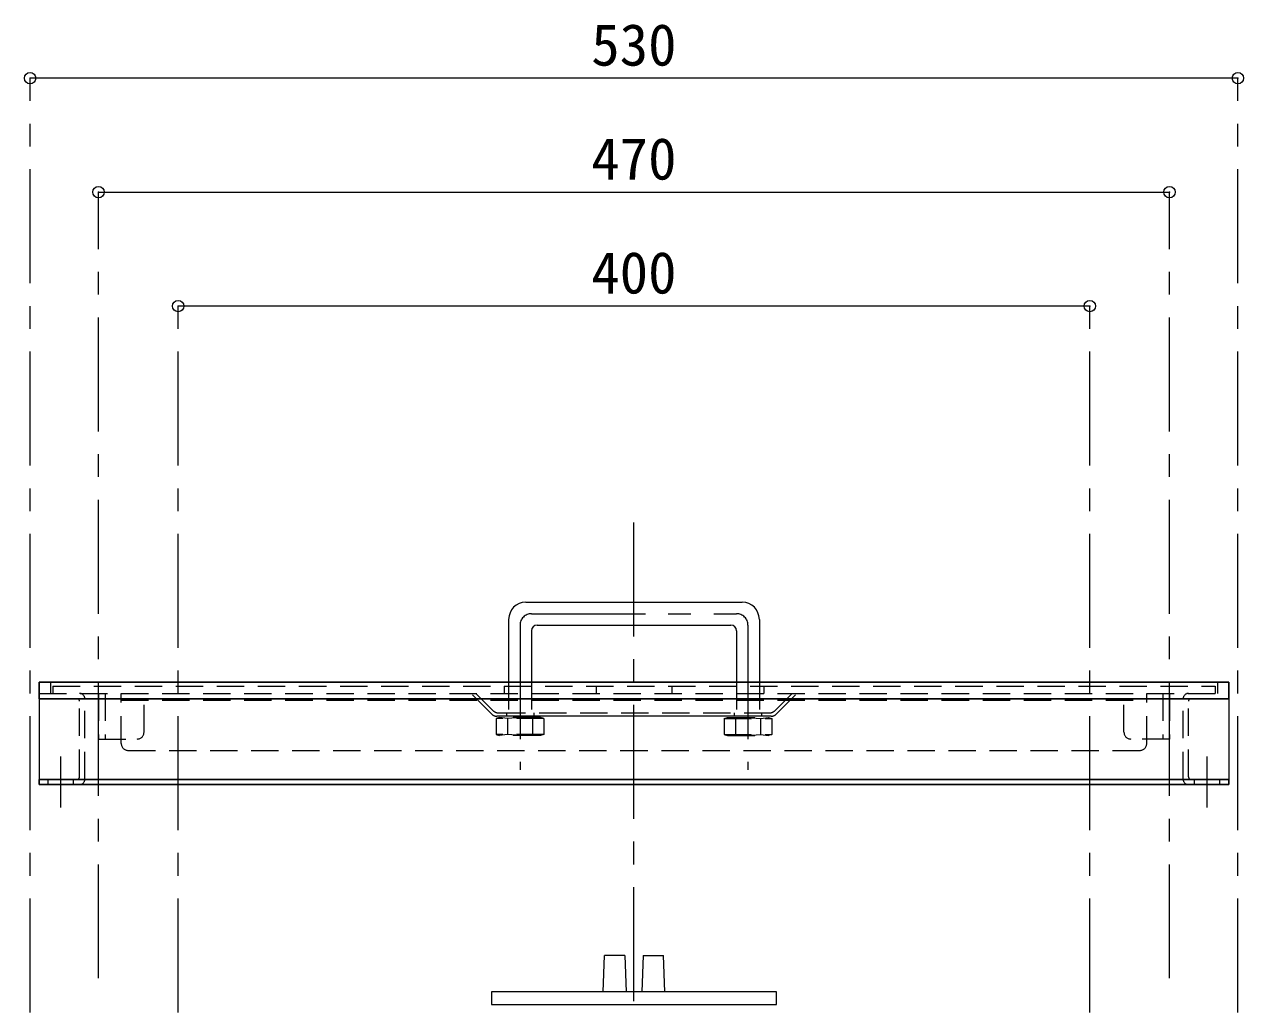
# Model space of a CAD drawing. Units: millimetres at full size, sheet at 1:10; details may follow other scales. Extents: x -2093 to 1957, y -1401 to 1409.
# Drawn here: x 240 to 775, y -573 to -142 of the extents above; entities that cross this region are included whole.
import ezdxf
from ezdxf.enums import TextEntityAlignment as Align

# ---------------------------------------------------------------- set-up
doc = ezdxf.new("R2010")
doc.units = ezdxf.units.MM
doc.header["$LTSCALE"] = 10
doc.header["$PDMODE"] = 32
doc.header["$PDSIZE"] = 5
doc.linetypes.add('CHAIN1', pattern=[8, 5, -1, 1, -1])
doc.linetypes.add('DASHED1', pattern=[1.8, 1.2, -0.6])
doc.layers.add('0-0_ﾚｲﾔ1', color=4, linetype='Continuous', lineweight=9)
doc.styles.add('ＭＳ ゴシック', font='')
doc.styles.get('ＭＳ ゴシック').set_extended_font_data('MS Gothic')

msp = doc.modelspace()

# ---------------------------------------------------------------- linework, layer by layer
at = {"layer": '0-0_ﾚｲﾔ1', "linetype": 'CHAIN1'}
for p, q in [((242.24, -575.68), (242.24, -165.68)), ((772.24, -575.68), (772.24, -165.68)), ((272.24, -560.68), (272.24, -215.68)), ((742.24, -560.68), (742.24, -215.68)), ((307.24, -575.68), (307.24, -265.68)), ((707.24, -575.68), (707.24, -265.68)), ((507.24, -1130.68), (507.24, -360.68)), ((462.24, -400.68), (552.24, -400.68)), ((457.24, -405.68), (457.24, -469.18)), ((557.24, -405.68), (557.24, -469.18)), ((255.74, -485.68), (255.74, -463.38)), ((758.74, -485.68), (758.74, -463.38))]:
    msp.add_line(p, q, dxfattribs=at)
at = {"layer": '0-0_ﾚｲﾔ1'}
for p, q in [((772.24, -165.68), (242.24, -165.68)), ((272.24, -215.68), (742.24, -215.68)), ((707.24, -265.68), (307.24, -265.68)), ((459.74, -395.68), (554.74, -395.68)), ((452.24, -403.18), (452.24, -430.68)), ((464.74, -405.68), (549.74, -405.68)), ((562.24, -403.18), (562.24, -430.68)), ((462.24, -408.18), (462.24, -430.68)), ((552.24, -408.18), (552.24, -430.68)), ((567.5, -445.68), (446.98, -445.68)), ((493.74, -566.68), (494.24, -550.68)), ((503.24, -550.68), (494.24, -550.68)), ((503.24, -550.68), (503.74, -566.68)), ((511.24, -550.68), (510.74, -566.68)), ((511.24, -550.68), (520.24, -550.68)), ((520.74, -566.68), (520.24, -550.68)), ((444.74, -566.68), (444.74, -572.18))]:
    msp.add_line(p, q, dxfattribs=at)
at = {"layer": '0-0_ﾚｲﾔ1', "color": 5, "lineweight": 25}
for p, q in [((246.24, -430.68), (768.24, -430.68)), ((246.24, -430.68), (246.24, -437.98)), ((768.24, -430.68), (768.24, -437.98)), ((246.24, -437.98), (768.24, -437.98)), ((246.24, -473.38), (768.24, -473.38)), ((246.24, -473.38), (246.24, -475.68)), ((246.24, -475.68), (768.24, -475.68)), ((768.24, -473.38), (768.24, -475.68))]:
    msp.add_line(p, q, dxfattribs=at)
at = {"layer": '0-0_ﾚｲﾔ1', "color": 7, "linetype": 'DASHED1', "lineweight": 18}
for p, q in [((251.24, -430.68), (251.24, -435.68)), ((763.24, -430.68), (763.24, -435.68)), ((246.24, -435.68), (768.24, -435.68))]:
    msp.add_line(p, q, dxfattribs=at)
at = {"layer": '0-0_ﾚｲﾔ1', "linetype": 'DASHED1'}
for p, q in [((252.24, -432.48), (762.24, -432.48)), ((252.24, -432.48), (252.24, -435.68)), ((450.24, -432.48), (450.24, -435.68)), ((452.24, -430.68), (452.24, -446.18)), ((462.24, -430.68), (462.24, -446.18)), ((490.66, -432.48), (490.66, -435.68)), ((523.82, -432.48), (523.82, -435.68)), ((552.24, -430.68), (552.24, -446.18)), ((562.24, -430.68), (562.24, -446.18)), ((564.24, -432.48), (564.24, -435.68)), ((762.24, -432.48), (762.24, -435.68)), ((266.24, -473.38), (266.24, -437.98)), ((275.24, -435.68), (275.24, -455.68)), ((282.24, -457.68), (282.24, -435.68)), ((282.24, -438.68), (732.24, -438.68)), ((292.24, -452.68), (292.24, -435.68)), ((444.86, -444.8), (435.74, -435.68)), ((445.48, -443.3), (437.86, -435.68)), ((569, -443.3), (576.62, -435.68)), ((569.62, -444.8), (578.74, -435.68)), ((722.24, -452.68), (722.24, -435.68)), ((732.24, -457.68), (732.24, -435.68)), ((739.24, -435.68), (739.24, -455.68)), ((748.24, -473.38), (748.24, -437.98)), ((263.94, -472.23), (263.94, -439.13)), ((750.54, -472.23), (750.54, -439.13)), ((447.6, -444.18), (566.88, -444.18)), ((466.24, -446.18), (448.24, -446.18)), ((451.24, -444.18), (451.24, -445.68)), ((451.74, -446.68), (451.74, -453.68)), ((462.74, -446.68), (462.74, -453.68)), ((463.24, -444.18), (463.24, -445.68)), ((467.74, -446.68), (467.74, -453.68)), ((546.74, -446.68), (546.74, -453.68)), ((548.24, -446.18), (566.24, -446.18)), ((551.24, -444.18), (551.24, -445.68)), ((551.74, -446.68), (551.74, -453.68)), ((562.74, -446.68), (562.74, -453.68)), ((563.24, -444.18), (563.24, -445.68)), ((446.74, -453.68), (448.24, -454.18)), ((467.74, -453.68), (446.74, -453.68)), ((466.24, -454.18), (448.24, -454.18)), ((546.74, -453.68), (567.74, -453.68)), ((548.24, -454.18), (566.24, -454.18)), ((567.74, -453.68), (566.24, -454.18)), ((285.24, -460.68), (729.24, -460.68)), ((250.24, -475.68), (250.24, -473.38)), ((261.24, -475.68), (261.24, -473.38)), ((753.24, -475.68), (753.24, -473.38)), ((764.24, -475.68), (764.24, -473.38))]:
    msp.add_line(p, q, dxfattribs=at)
at = {"layer": '0-0_ﾚｲﾔ1', "color": 7, "lineweight": 18}
for p, q in [((246.24, -437.98), (246.24, -473.38)), ((768.24, -437.98), (768.24, -473.38))]:
    msp.add_line(p, q, dxfattribs=at)
at = {"layer": '0-0_ﾚｲﾔ1', "linetype": 'DASHED1'}
for points in [[(272.24, -435.68), (272.24, -455.68), (289.24, -455.68)], [(742.24, -435.68), (742.24, -455.68), (725.24, -455.68)], [(467.74, -446.68), (466.24, -446.18), (462.74, -446.68), (457.24, -446.18), (451.74, -446.68), (448.24, -446.18), (446.74, -446.68)], [(467.74, -446.68), (446.74, -446.68), (446.74, -453.68)], [(546.74, -446.68), (548.24, -446.18), (551.74, -446.68), (557.24, -446.18), (562.74, -446.68), (566.24, -446.18), (567.74, -446.68)], [(546.74, -446.68), (567.74, -446.68), (567.74, -453.68)], [(467.74, -453.68), (466.24, -454.18), (462.74, -453.68), (457.24, -454.18), (451.74, -453.68), (448.24, -454.18)], [(546.74, -453.68), (548.24, -454.18), (551.74, -453.68), (557.24, -454.18), (562.74, -453.68), (566.24, -454.18)]]:
    msp.add_lwpolyline(points, dxfattribs=at)
at = {"layer": '0-0_ﾚｲﾔ1'}
msp.add_lwpolyline([(444.74, -572.18), (569.74, -572.18), (569.74, -566.68), (444.74, -566.68)], dxfattribs=at)
for centre, radius, start, end in [((459.74, -403.18), 7.5, 90, 180), ((554.74, -403.18), 7.5, 0, 90), ((464.74, -408.18), 2.5, 90, 180), ((549.74, -408.18), 2.5, 0, 90)]:
    msp.add_arc(centre, radius, start, end, dxfattribs=at)
at = {"layer": '0-0_ﾚｲﾔ1', "linetype": 'CHAIN1'}
for centre, start, end in [((462.24, -405.68), 90, 180), ((552.24, -405.68), 0, 90)]:
    msp.add_arc(centre, 5, start, end, dxfattribs=at)
at = {"layer": '0-0_ﾚｲﾔ1', "linetype": 'DASHED1'}
for centre, radius, start, end in [((262.79, -439.13), 1.15, 0, 90), ((263.94, -437.98), 2.3, 0, 90), ((750.54, -437.98), 2.3, 90, 180), ((751.69, -439.13), 1.15, 90, 180), ((447.6, -441.18), 3, 225, 270), ((566.88, -441.18), 3, 270, 315), ((446.98, -442.68), 3, 225, 270), ((567.5, -442.68), 3, 270, 315), ((289.24, -452.68), 3, 270, 0), ((725.24, -452.68), 3, 180, 270), ((285.24, -457.68), 3, 180, 270), ((729.24, -457.68), 3, 270, 0), ((262.79, -472.23), 1.15, 270, 0), ((263.94, -473.38), 2.3, 270, 0), ((750.54, -473.38), 2.3, 180, 270), ((751.69, -472.23), 1.15, 180, 270)]:
    msp.add_arc(centre, radius, start, end, dxfattribs=at)
at = {"layer": '0-0_ﾚｲﾔ1', "color": 1}
for p in [(242.24, -165.68), (772.24, -165.68), (272.24, -215.68), (742.24, -215.68), (307.24, -265.68), (707.24, -265.68)]:
    msp.add_point(p, dxfattribs=at)

# ---------------------------------------------------------------- texts
at = {"layer": '0-0_ﾚｲﾔ1', "color": 7, "style": 'ＭＳ ゴシック'}
for s, p in [('530', (488.49, -165.68)), ('470', (488.49, -215.68)), ('400', (488.49, -265.68))]:
    msp.add_text(s, height=18.33, dxfattribs=at).set_placement(p, align=Align.BOTTOM_LEFT)

doc.saveas('drawing.dxf')
